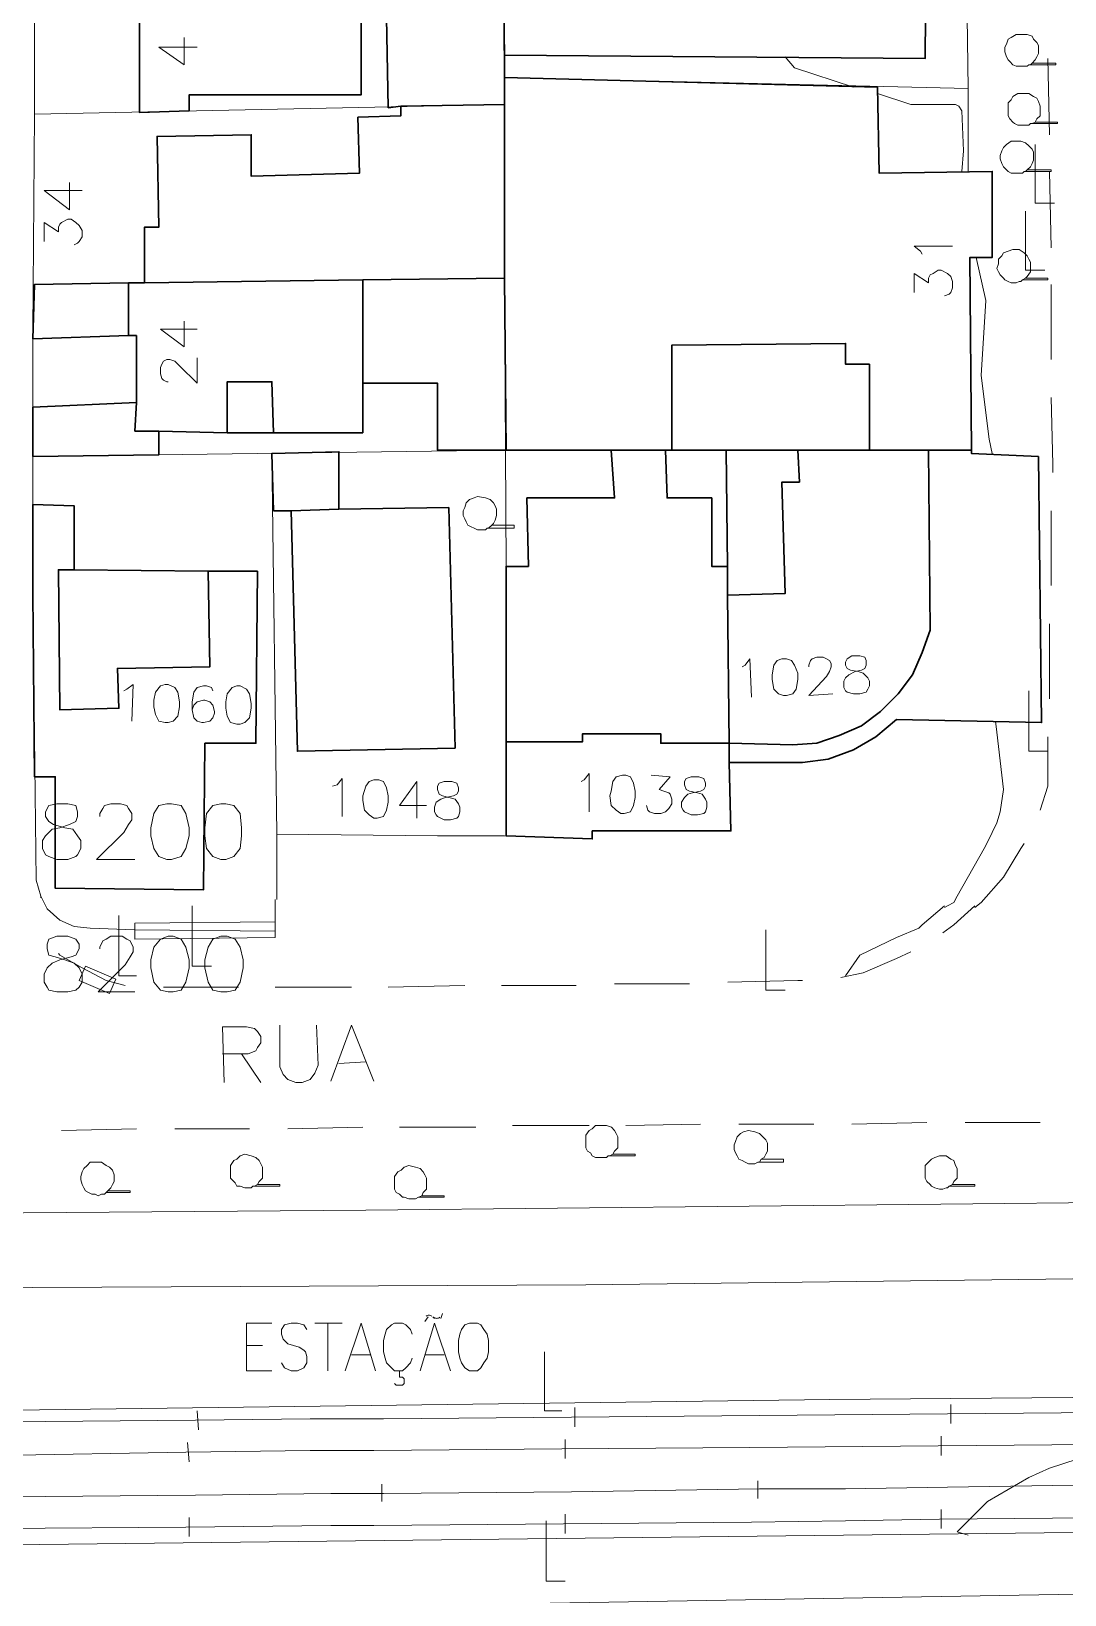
# Model space of a CAD drawing. Extents: x -2391 to 32076, y -11492 to 5852.
# Drawn here: x 4417 to 4471.9, y -1393.8 to -1310.7 of the extents above; entities that cross this region are included whole.
import ezdxf

# ---------------------------------------------------------------- set-up
doc = ezdxf.new("R2010")
doc.units = 0
doc.header["$LTSCALE"] = 7
for name, color, linetype in [('ALVE-CT', 3, 'CONTINUOUS'), ('PDF2_A119 - TELHEIRO', 7, 'CONTINUOUS'), ('PDF2_A124 - MURO', 7, 'CONTINUOUS'), ('PDF2_A142 - PLATAFORMA_BALANCA', 7, 'CONTINUOUS'), ('PDF2_C301 - MEIO_FIO_2D', 7, 'CONTINUOUS'), ('PDF2_C307 - TXT_NOME_LOGRADOURO', 7, 'CONTINUOUS'), ('PDF2_C317 - BOCA_LOBO', 7, 'CONTINUOUS'), ('PDF2_D402 - FERROVIA_2D', 7, 'CONTINUOUS'), ('PDF2_D404 - ESTACAO_FERROVIARIA', 7, 'CONTINUOUS'), ('PDF2_F602 - ARVORE_ISOLADA', 7, 'CONTINUOUS'), ('PDF2_I903 - POSTE', 7, 'CONTINUOUS'), ('PDF2_M1305 - TXT_MALHA_UTM', 7, 'CONTINUOUS'), ('PDF2_N1402 - CURVA_INTERMEDIARIA', 7, 'CONTINUOUS'), ('PDF_A101 - EDIFICACAO', 7, 'CONTINUOUS'), ('PDF_A103 - PROJECAO_1', 7, 'CONTINUOUS'), ('PDF_A123 - N DE PORTA', 7, 'CONTINUOUS'), ('PDF_A124 - MURO', 7, 'CONTINUOUS'), ('PDF_C301 - MEIO_FIO_2D', 7, 'CONTINUOUS'), ('PDF_F602 - ARVORE_ISOLADA', 7, 'CONTINUOUS'), ('PDF_I903 - POSTE', 7, 'CONTINUOUS'), ('PDF_M1305 - TXT_MALHA_UTM', 7, 'CONTINUOUS'), ('PDF_N1402 - CURVA_INTERMEDIARIA', 7, 'CONTINUOUS')]:
    doc.layers.add(name, color=color, linetype=linetype)

msp = doc.modelspace()

# ---------------------------------------------------------------- linework, layer by layer
at = {"layer": 'ALVE-CT'}
msp.add_circle((4550.796, -1271.53), 500, dxfattribs=at)
at = {"layer": 'PDF2_A119 - TELHEIRO', "lineweight": 9}
msp.add_lwpolyline([(4429.981, -1358.903), (4422.531, -1358.988), (4422.531, -1358.141), (4429.981, -1358.057)], close=True, dxfattribs=at)
at = {"layer": 'PDF2_A124 - MURO', "lineweight": 9}
for points in [[(4417.536, -1356.702), (4417.874, -1357.379), (4418.552, -1357.972), (4419.313, -1358.311), (4420.16, -1358.395), (4422.531, -1358.48), (4429.981, -1358.565), (4429.981, -1356.871)], [(4598.211, -1371.942), (4583.563, -1372.026), (4544.787, -1372.534), (4511.006, -1372.534), (4506.349, -1372.704), (4481.627, -1372.958), (4475.531, -1372.958), (4434.807, -1373.381), (4382.484, -1373.804), (4371.224, -1373.974)]]:
    msp.add_lwpolyline(points, dxfattribs=at)
at = {"layer": 'PDF2_A142 - PLATAFORMA_BALANCA', "lineweight": 9}
for points in [[(4548.258, -1376.344), (4547.327, -1376.344), (4521.25, -1376.429), (4446.491, -1377.36), (4409.746, -1377.529), (4409.831, -1383.71), (4413.387, -1384.049), (4459.445, -1383.456), (4540.977, -1382.779), (4582.04, -1382.186), (4629.367, -1381.847), (4634.532, -1381.763), (4634.701, -1375.498), (4633.177, -1375.413), (4628.69, -1375.498), (4608.116, -1375.751)], [(4593.554, -1392.854), (4585.426, -1393.192), (4523.451, -1394.124), (4473.668, -1393.785), (4418.636, -1394.716), (4409.831, -1394.801), (4409.831, -1391.245), (4519.641, -1389.975), (4561.043, -1389.806), (4591.607, -1389.467), (4628.944, -1388.959), (4629.537, -1388.959), (4634.701, -1389.044), (4634.616, -1395.055), (4629.621, -1395.14), (4622.679, -1395.309), (4622.509, -1393.362)]]:
    msp.add_lwpolyline(points, dxfattribs=at)
at = {"layer": 'PDF2_C301 - MEIO_FIO_2D', "lineweight": 9}
for points in [[(4467.149, -1357.21), (4466.049, -1358.226), (4465.456, -1358.649)], [(4422.023, -1361.443), (4421.007, -1361.189), (4419.737, -1360.512), (4418.552, -1359.834), (4418.467, -1359.75)], [(4463.763, -1359.665), (4463.001, -1360.004), (4461.223, -1360.766), (4460.037, -1361.02)], [(4428.034, -1361.528), (4424.055, -1361.528)], [(4434.045, -1361.528), (4429.981, -1361.528)], [(4440.056, -1361.443), (4435.992, -1361.528)], [(4445.983, -1361.443), (4443.866, -1361.443), (4442.004, -1361.443)], [(4451.994, -1361.358), (4448.015, -1361.358)], [(4458.005, -1361.189), (4457.751, -1361.189), (4454.026, -1361.274)], [(4418.636, -1369.148), (4422.615, -1369.063)], [(4424.647, -1369.063), (4428.627, -1369.063)], [(4430.659, -1369.063), (4434.638, -1368.978)], [(4436.585, -1368.978), (4440.649, -1368.978)], [(4442.596, -1368.894), (4446.66, -1368.894)], [(4448.608, -1368.894), (4452.587, -1368.809)], [(4454.619, -1368.809), (4458.598, -1368.809)], [(4460.63, -1368.809), (4464.609, -1368.724)], [(4466.641, -1368.724), (4470.62, -1368.724)]]:
    msp.add_lwpolyline(points, dxfattribs=at)
at = {"layer": 'PDF2_C307 - TXT_NOME_LOGRADOURO', "lineweight": 9}
for points in [[(4430.235, -1363.56), (4430.235, -1365.761), (4430.405, -1366.184), (4430.659, -1366.438), (4431.082, -1366.608), (4431.421, -1366.608), (4431.844, -1366.438), (4432.098, -1366.1), (4432.267, -1365.676), (4432.183, -1363.56)], [(4432.945, -1366.523), (4434.045, -1363.56), (4435.23, -1366.523)], [(4427.272, -1366.608), (4427.187, -1363.644), (4428.457, -1363.644), (4428.881, -1363.729), (4429.05, -1363.898), (4429.219, -1364.152), (4429.219, -1364.491), (4429.05, -1364.745), (4428.965, -1364.914), (4428.542, -1365.084), (4427.187, -1365.084)], [(4428.203, -1365.084), (4429.219, -1366.608)], [(4433.368, -1365.592), (4434.807, -1365.507)]]:
    msp.add_lwpolyline(points, dxfattribs=at)
at = {"layer": 'PDF2_C317 - BOCA_LOBO', "lineweight": 9}
msp.add_lwpolyline([(4419.567, -1361.189), (4421.176, -1361.866), (4421.515, -1361.104), (4419.906, -1360.427)], close=True, dxfattribs=at)
at = {"layer": 'PDF2_D402 - FERROVIA_2D', "lineweight": 9}
for points in [[(4525.737, -1383.625), (4515.747, -1383.71), (4505.756, -1383.879), (4495.766, -1383.964), (4493.311, -1383.964), (4485.775, -1384.049), (4475.785, -1384.133), (4465.71, -1384.218), (4455.719, -1384.303), (4445.729, -1384.387), (4435.738, -1384.472), (4431.844, -1384.472), (4425.748, -1384.557), (4415.758, -1384.641), (4405.767, -1384.811), (4395.777, -1384.895), (4385.786, -1385.065), (4371.054, -1385.234)], [(4425.833, -1384.049), (4425.917, -1385.065)], [(4445.898, -1383.879), (4445.898, -1384.895)], [(4465.879, -1383.71), (4465.879, -1384.726)], [(4371.054, -1386.927), (4385.278, -1386.758), (4395.269, -1386.589), (4405.259, -1386.504), (4415.25, -1386.419), (4425.24, -1386.25), (4431.844, -1386.165), (4435.23, -1386.165), (4445.221, -1386.081), (4455.211, -1385.996), (4465.202, -1385.911), (4475.277, -1385.827), (4485.267, -1385.742), (4493.395, -1385.742), (4495.258, -1385.657), (4505.248, -1385.573), (4515.239, -1385.403), (4525.229, -1385.319), (4526.161, -1385.319)], [(4425.325, -1385.742), (4425.409, -1386.758)], [(4445.39, -1385.573), (4445.39, -1386.589)], [(4465.371, -1385.403), (4465.371, -1386.419)], [(4525.737, -1387.435), (4521.165, -1387.52), (4515.747, -1387.52), (4505.756, -1387.605), (4495.766, -1387.689), (4492.633, -1387.774), (4485.775, -1387.859), (4475.785, -1387.943), (4465.71, -1388.113), (4460.291, -1388.197), (4455.719, -1388.197), (4445.729, -1388.367), (4435.738, -1388.451), (4432.945, -1388.451), (4425.748, -1388.536), (4415.758, -1388.621), (4405.767, -1388.79), (4395.777, -1388.875), (4385.786, -1388.959), (4371.054, -1389.129)], [(4435.654, -1388.875), (4435.654, -1387.943)], [(4455.635, -1388.705), (4455.635, -1387.774)], [(4371.054, -1390.822), (4385.278, -1390.653), (4395.269, -1390.568), (4405.259, -1390.483), (4415.25, -1390.314), (4425.24, -1390.229), (4432.945, -1390.145), (4435.23, -1390.145), (4445.306, -1390.06), (4455.296, -1389.975), (4460.291, -1389.891), (4465.287, -1389.806), (4475.277, -1389.721), (4485.267, -1389.552), (4492.633, -1389.467), (4495.258, -1389.383), (4505.248, -1389.298), (4515.239, -1389.213), (4521.165, -1389.213), (4525.229, -1389.213), (4535.22, -1389.129)], [(4465.371, -1389.298), (4465.371, -1390.314)], [(4425.409, -1389.721), (4425.409, -1390.737)], [(4445.39, -1389.552), (4445.39, -1390.568)]]:
    msp.add_lwpolyline(points, dxfattribs=at)
at = {"layer": 'PDF2_D404 - ESTACAO_FERROVIARIA', "lineweight": 9}
for points in [[(4429.812, -1381.932), (4428.457, -1381.932), (4428.457, -1379.392), (4429.812, -1379.392)], [(4431.675, -1379.731), (4431.505, -1379.477), (4431.167, -1379.392), (4430.828, -1379.392), (4430.489, -1379.477), (4430.32, -1379.731), (4430.32, -1379.985), (4430.405, -1380.239), (4430.489, -1380.323), (4430.659, -1380.493), (4431.251, -1380.662), (4431.505, -1380.831), (4431.59, -1380.916), (4431.675, -1381.17), (4431.675, -1381.509), (4431.505, -1381.763), (4431.167, -1381.932), (4430.828, -1381.932), (4430.489, -1381.763), (4430.32, -1381.509)], [(4432.098, -1379.392), (4433.537, -1379.392)], [(4432.775, -1379.392), (4432.775, -1381.932)], [(4433.707, -1381.932), (4434.553, -1379.392), (4435.315, -1381.932)], [(4437.262, -1379.985), (4437.178, -1379.731), (4436.924, -1379.477), (4436.754, -1379.392), (4436.331, -1379.392), (4436.162, -1379.477), (4435.908, -1379.731), (4435.823, -1379.985), (4435.738, -1380.323), (4435.738, -1380.916), (4435.823, -1381.255), (4435.908, -1381.509), (4436.162, -1381.763), (4436.331, -1381.932), (4436.754, -1381.932), (4436.924, -1381.763), (4437.178, -1381.509), (4437.262, -1381.255)], [(4437.686, -1381.932), (4438.448, -1379.392), (4439.294, -1381.932)], [(4437.94, -1379.307), (4438.109, -1379.053)], [(4438.363, -1379.053), (4438.448, -1379.138)], [(4438.786, -1379.138), (4438.871, -1378.884)], [(4428.457, -1380.577), (4429.304, -1380.577)], [(4434.045, -1381.085), (4435.061, -1381.085)], [(4437.94, -1381.085), (4438.956, -1381.085)], [(4436.331, -1382.609), (4436.416, -1382.694), (4436.754, -1382.694), (4436.839, -1382.609), (4436.839, -1382.355), (4436.754, -1382.271), (4436.585, -1382.271), (4436.585, -1381.932)]]:
    msp.add_lwpolyline(points, dxfattribs=at)
msp.add_lwpolyline([(4440.31, -1379.392), (4440.056, -1379.477), (4439.887, -1379.731), (4439.802, -1379.985), (4439.718, -1380.323), (4439.718, -1380.916), (4439.802, -1381.255), (4439.887, -1381.509), (4440.056, -1381.763), (4440.31, -1381.932), (4440.734, -1381.932), (4440.903, -1381.763), (4441.072, -1381.509), (4441.242, -1381.255), (4441.326, -1380.916), (4441.326, -1380.323), (4441.242, -1379.985), (4441.072, -1379.731), (4440.903, -1379.477), (4440.734, -1379.392)], close=True, dxfattribs=at)
for centre, start, end in [((4438.151, -1379.18), 44.9852, 135.0148), ((4438.575, -1378.927), 224.9852, 315.0148)]:
    msp.add_arc(centre, 0.212, start, end, dxfattribs=at)
at = {"layer": 'PDF2_F602 - ARVORE_ISOLADA', "lineweight": 9}
for points in [[(4447.93, -1370.418), (4447.761, -1370.502), (4447.676, -1370.502), (4447.592, -1370.587), (4447.422, -1370.587), (4447.253, -1370.587), (4446.999, -1370.587), (4446.83, -1370.502), (4446.745, -1370.333), (4446.576, -1370.248), (4446.491, -1370.079), (4446.491, -1369.825), (4446.491, -1369.571), (4446.491, -1369.402), (4446.66, -1369.148), (4446.83, -1369.063), (4446.999, -1368.894), (4447.253, -1368.894), (4447.592, -1368.894), (4447.846, -1368.978), (4448.015, -1369.148), (4448.1, -1369.317), (4448.184, -1369.486), (4448.184, -1369.74), (4448.184, -1369.91), (4448.184, -1370.079), (4448.015, -1370.248), (4447.93, -1370.418), (4447.761, -1370.502), (4449.116, -1370.502), (4449.116, -1370.418)], [(4455.804, -1370.672), (4455.719, -1370.841), (4455.635, -1370.841), (4455.465, -1370.926), (4455.296, -1370.926), (4455.127, -1370.926), (4454.957, -1370.841), (4454.788, -1370.756), (4454.619, -1370.672), (4454.534, -1370.502), (4454.449, -1370.333), (4454.365, -1370.164), (4454.365, -1369.91), (4454.449, -1369.74), (4454.534, -1369.486), (4454.703, -1369.317), (4454.873, -1369.232), (4455.127, -1369.148), (4455.465, -1369.232), (4455.719, -1369.317), (4455.889, -1369.486), (4456.058, -1369.656), (4456.143, -1369.825), (4456.143, -1369.994), (4456.143, -1370.248), (4456.058, -1370.418), (4455.973, -1370.587), (4455.804, -1370.672), (4455.719, -1370.841), (4456.989, -1370.841), (4456.989, -1370.672)], [(4421.091, -1372.365), (4421.007, -1372.45), (4420.922, -1372.534), (4420.753, -1372.534), (4420.583, -1372.619), (4420.414, -1372.534), (4420.245, -1372.534), (4420.075, -1372.45), (4419.906, -1372.365), (4419.821, -1372.196), (4419.737, -1372.026), (4419.652, -1371.772), (4419.652, -1371.603), (4419.737, -1371.349), (4419.821, -1371.18), (4419.991, -1371.01), (4420.16, -1370.841), (4420.414, -1370.841), (4420.753, -1370.841), (4421.007, -1371.01), (4421.176, -1371.095), (4421.345, -1371.264), (4421.43, -1371.518), (4421.43, -1371.688), (4421.43, -1371.857), (4421.345, -1372.026), (4421.261, -1372.196), (4421.091, -1372.365), (4421.007, -1372.45), (4422.277, -1372.45), (4422.277, -1372.365)], [(4429.05, -1372.026), (4428.881, -1372.111), (4428.796, -1372.111), (4428.711, -1372.196), (4428.542, -1372.196), (4428.373, -1372.196), (4428.119, -1372.111), (4427.949, -1372.111), (4427.865, -1371.942), (4427.695, -1371.772), (4427.611, -1371.688), (4427.611, -1371.434), (4427.611, -1371.18), (4427.611, -1371.01), (4427.78, -1370.756), (4427.949, -1370.672), (4428.119, -1370.502), (4428.373, -1370.418), (4428.711, -1370.502), (4428.965, -1370.587), (4429.135, -1370.756), (4429.219, -1370.926), (4429.304, -1371.095), (4429.304, -1371.264), (4429.304, -1371.518), (4429.304, -1371.688), (4429.135, -1371.857), (4429.05, -1372.026), (4428.881, -1372.111), (4430.235, -1372.111), (4430.235, -1372.026)], [(4437.77, -1372.619), (4437.601, -1372.704), (4437.432, -1372.788), (4437.262, -1372.788), (4437.093, -1372.788), (4436.839, -1372.704), (4436.754, -1372.704), (4436.585, -1372.534), (4436.416, -1372.45), (4436.331, -1372.28), (4436.331, -1372.026), (4436.331, -1371.772), (4436.331, -1371.603), (4436.5, -1371.349), (4436.67, -1371.264), (4436.839, -1371.095), (4437.093, -1371.01), (4437.432, -1371.095), (4437.686, -1371.18), (4437.855, -1371.349), (4437.94, -1371.518), (4438.024, -1371.688), (4438.024, -1371.857), (4438.024, -1372.111), (4438.024, -1372.28), (4437.855, -1372.45), (4437.77, -1372.619), (4437.601, -1372.704), (4438.956, -1372.704), (4438.956, -1372.619)], [(4465.964, -1372.026), (4465.795, -1372.111), (4465.71, -1372.196), (4465.625, -1372.196), (4465.456, -1372.28), (4465.287, -1372.28), (4465.033, -1372.196), (4464.863, -1372.111), (4464.779, -1372.026), (4464.609, -1371.857), (4464.525, -1371.688), (4464.525, -1371.434), (4464.525, -1371.264), (4464.525, -1371.01), (4464.694, -1370.841), (4464.863, -1370.672), (4465.033, -1370.587), (4465.287, -1370.502), (4465.625, -1370.502), (4465.879, -1370.672), (4466.049, -1370.756), (4466.133, -1371.01), (4466.218, -1371.18), (4466.218, -1371.349), (4466.218, -1371.518), (4466.218, -1371.688), (4466.049, -1371.857), (4465.964, -1372.026), (4465.795, -1372.111), (4467.149, -1372.111), (4467.149, -1372.026)]]:
    msp.add_lwpolyline(points, close=True, dxfattribs=at)
at = {"layer": 'PDF2_I903 - POSTE', "lineweight": 9}
for points in [[(4422.615, -1360.935), (4421.684, -1360.935), (4421.684, -1357.718)], [(4426.595, -1360.427), (4425.579, -1360.427), (4425.579, -1357.21)], [(4457.074, -1361.697), (4456.058, -1361.697), (4456.058, -1358.48)], [(4445.221, -1384.049), (4444.29, -1384.049), (4444.29, -1380.916)], [(4445.39, -1393.108), (4444.374, -1393.108), (4444.374, -1389.891)]]:
    msp.add_lwpolyline(points, dxfattribs=at)
at = {"layer": 'PDF2_M1305 - TXT_MALHA_UTM', "lineweight": 9}
for points in [[(4418.382, -1351.791), (4417.959, -1351.876), (4417.79, -1352.215), (4417.79, -1352.469), (4417.959, -1352.723), (4418.213, -1352.892), (4418.805, -1353.061), (4419.229, -1353.146), (4419.483, -1353.485), (4419.652, -1353.739), (4419.652, -1354.162), (4419.483, -1354.501), (4419.398, -1354.585), (4418.975, -1354.755), (4418.382, -1354.755), (4417.959, -1354.585), (4417.79, -1354.501), (4417.62, -1354.162), (4417.62, -1353.739), (4417.79, -1353.485), (4418.128, -1353.146), (4418.552, -1353.061), (4419.059, -1352.892), (4419.398, -1352.723), (4419.483, -1352.469), (4419.483, -1352.215), (4419.398, -1351.876), (4418.975, -1351.791)], [(4424.224, -1351.791), (4423.801, -1351.876), (4423.547, -1352.299), (4423.377, -1353.061), (4423.377, -1353.485), (4423.547, -1354.162), (4423.801, -1354.585), (4424.224, -1354.755), (4424.478, -1354.755), (4424.986, -1354.585), (4425.24, -1354.162), (4425.409, -1353.485), (4425.409, -1353.061), (4425.24, -1352.299), (4424.986, -1351.876), (4424.478, -1351.791)], [(4427.103, -1351.791), (4426.679, -1351.876), (4426.341, -1352.299), (4426.256, -1353.061), (4426.256, -1353.485), (4426.341, -1354.162), (4426.679, -1354.585), (4427.103, -1354.755), (4427.357, -1354.755), (4427.78, -1354.585), (4428.119, -1354.162), (4428.203, -1353.485), (4428.203, -1353.061), (4428.119, -1352.299), (4427.78, -1351.876), (4427.357, -1351.791)]]:
    msp.add_lwpolyline(points, close=True, dxfattribs=at)
msp.add_lwpolyline([(4420.668, -1352.469), (4420.668, -1352.299), (4420.837, -1352.045), (4420.922, -1351.876), (4421.261, -1351.791), (4421.769, -1351.791), (4422.107, -1351.876), (4422.192, -1352.045), (4422.361, -1352.299), (4422.361, -1352.638), (4422.192, -1352.892), (4421.938, -1353.315), (4420.499, -1354.755), (4422.531, -1354.755)], dxfattribs=at)
at = {"layer": 'PDF2_N1402 - CURVA_INTERMEDIARIA', "lineweight": 9}
for points in [[(4465.541, -1357.21), (4464.355, -1358.226), (4464.186, -1358.395), (4463.001, -1358.903), (4461.053, -1359.834), (4460.291, -1360.935)], [(4466.811, -1390.653), (4466.218, -1390.483), (4467.827, -1388.875), (4470.028, -1387.605), (4471.128, -1387.097), (4474.769, -1385.911), (4476.632, -1385.403), (4480.188, -1383.625), (4476.378, -1383.371)]]:
    msp.add_lwpolyline(points, dxfattribs=at)
at = {"layer": 'PDF_A101 - EDIFICACAO', "lineweight": 30}
for points in [[(4448.014, -1300.4), (4464.608, -1300.485), (4464.523, -1312.169), (4442.172, -1311.999), (4442.087, -1306.158), (4442.003, -1300.316)], [(4426.509, -1306.158), (4426.509, -1307.258), (4434.552, -1307.258), (4434.552, -1314.116), (4425.409, -1314.116), (4425.409, -1314.963), (4422.784, -1315.047), (4422.784, -1306.158)], [(4436.669, -1314.709), (4435.992, -1314.793), (4435.822, -1306.158), (4442.087, -1306.158), (4442.172, -1311.999), (4442.172, -1313.185), (4442.172, -1313.269), (4442.172, -1314.624)], [(4461.983, -1313.693), (4462.068, -1318.265), (4468.079, -1318.18), (4468.079, -1322.752), (4466.894, -1322.752), (4466.978, -1332.996), (4464.693, -1332.996), (4461.56, -1332.996), (4457.75, -1332.996), (4453.94, -1332.996), (4451.062, -1332.996), (4450.723, -1332.996), (4447.844, -1332.996), (4442.257, -1332.996), (4442.172, -1323.852), (4442.172, -1314.624), (4442.172, -1313.269), (4442.172, -1313.185)], [(4442.172, -1323.852), (4442.172, -1314.624), (4436.669, -1314.709), (4436.669, -1315.217), (4434.383, -1315.301), (4434.468, -1318.265), (4428.71, -1318.434), (4428.71, -1316.233), (4423.715, -1316.317), (4423.8, -1321.143), (4423.038, -1321.143), (4423.038, -1324.106), (4434.637, -1323.937), (4442.172, -1323.852), (4442.257, -1332.996), (4438.616, -1332.996), (4438.616, -1329.44), (4434.637, -1329.44), (4434.637, -1332.065), (4429.896, -1332.065), (4427.441, -1332.065), (4423.8, -1331.98), (4423.8, -1333.25), (4417.112, -1333.335), (4417.112, -1330.71), (4422.615, -1330.456), (4422.615, -1326.9), (4422.191, -1326.9), (4417.112, -1327.07), (4417.196, -1324.191), (4422.191, -1324.106), (4423.038, -1324.106), (4434.637, -1323.937)], [(4433.367, -1336.129), (4430.827, -1336.213), (4429.896, -1336.213), (4429.811, -1333.165), (4433.367, -1333.081)], [(4453.94, -1332.996), (4454.025, -1339.176), (4454.025, -1340.7), (4454.11, -1348.574), (4454.11, -1349.59), (4454.194, -1353.231), (4446.829, -1353.231), (4446.829, -1353.654), (4442.257, -1353.485), (4442.257, -1348.489), (4442.257, -1339.176), (4443.442, -1339.176), (4443.357, -1335.536), (4448.014, -1335.536), (4447.844, -1332.996), (4450.723, -1332.996), (4451.062, -1332.996)], [(4470.534, -1333.335), (4470.704, -1347.474), (4462.999, -1347.304), (4461.899, -1348.236), (4460.713, -1348.913), (4459.359, -1349.421), (4458.004, -1349.59), (4454.11, -1349.59), (4454.11, -1348.574), (4454.025, -1340.7), (4454.025, -1339.176), (4453.94, -1332.996), (4457.75, -1332.996), (4461.56, -1332.996), (4464.693, -1332.996), (4466.978, -1332.996), (4466.978, -1333.165)], [(4429.049, -1339.43), (4428.964, -1348.574), (4426.255, -1348.574), (4426.171, -1356.363), (4418.297, -1356.279), (4418.297, -1350.352), (4417.196, -1350.352), (4417.112, -1340.616), (4417.112, -1335.875), (4419.313, -1335.959), (4419.313, -1339.346), (4426.425, -1339.43)], [(4430.827, -1336.213), (4433.367, -1336.129), (4439.209, -1336.044), (4439.547, -1348.828), (4431.166, -1348.997)]]:
    msp.add_lwpolyline(points, close=True, dxfattribs=at)
at = {"layer": 'PDF_A103 - PROJECAO_1', "lineweight": 30}
for points in [[(4434.637, -1329.44), (4434.637, -1332.065), (4429.896, -1332.065), (4429.811, -1329.355), (4427.441, -1329.355), (4427.441, -1332.065), (4423.8, -1331.98), (4422.53, -1331.98), (4422.615, -1330.456), (4422.615, -1326.9), (4422.191, -1326.9), (4422.191, -1324.106), (4423.038, -1324.106), (4434.637, -1323.937)], [(4461.56, -1332.996), (4457.75, -1332.996), (4453.94, -1332.996), (4451.062, -1332.996), (4451.062, -1327.408), (4460.29, -1327.324), (4460.29, -1328.424), (4461.56, -1328.424)], [(4454.025, -1339.176), (4454.025, -1340.7), (4454.11, -1348.574), (4450.469, -1348.574), (4450.469, -1348.066), (4446.321, -1348.066), (4446.321, -1348.489), (4442.257, -1348.489), (4442.257, -1339.176), (4443.442, -1339.176), (4443.357, -1335.536), (4448.014, -1335.536), (4447.844, -1332.996), (4450.723, -1332.996), (4450.808, -1335.536), (4453.178, -1335.536), (4453.178, -1339.176)], [(4454.11, -1348.574), (4454.025, -1340.7), (4457.073, -1340.616), (4456.904, -1334.689), (4457.835, -1334.689), (4457.75, -1332.996), (4461.56, -1332.996), (4464.693, -1332.996), (4464.777, -1342.563), (4464.354, -1343.748), (4463.846, -1344.934), (4463.084, -1345.95), (4462.153, -1346.881), (4461.137, -1347.643), (4459.951, -1348.151), (4458.766, -1348.574), (4457.496, -1348.659)], [(4426.425, -1339.43), (4426.509, -1344.51), (4421.599, -1344.595), (4421.683, -1346.712), (4418.551, -1346.796), (4418.466, -1339.346), (4419.313, -1339.346)]]:
    msp.add_lwpolyline(points, close=True, dxfattribs=at)
at = {"layer": 'PDF_A123 - N DE PORTA', "lineweight": 9}
for points in [[(4425.832, -1311.576), (4423.8, -1311.576), (4425.155, -1312.507), (4425.155, -1311.068)], [(4419.736, -1319.196), (4417.704, -1319.196), (4419.059, -1320.212), (4419.059, -1318.773)], [(4417.704, -1321.905), (4417.704, -1320.889), (4418.466, -1321.397), (4418.466, -1321.143), (4418.551, -1320.974), (4418.635, -1320.889), (4418.974, -1320.72), (4419.143, -1320.72), (4419.397, -1320.889), (4419.567, -1321.058), (4419.736, -1321.312), (4419.736, -1321.651), (4419.567, -1321.905), (4419.482, -1321.99), (4419.313, -1322.074)], [(4464.354, -1322.582), (4464.269, -1322.413), (4463.931, -1322.159), (4465.963, -1322.159)], [(4463.931, -1324.614), (4463.931, -1323.598), (4464.693, -1324.106), (4464.693, -1323.852), (4464.777, -1323.683), (4464.947, -1323.598), (4465.201, -1323.429), (4465.37, -1323.429), (4465.709, -1323.598), (4465.878, -1323.768), (4465.963, -1324.022), (4465.963, -1324.36), (4465.878, -1324.614), (4465.793, -1324.699), (4465.539, -1324.784)], [(4425.832, -1326.562), (4423.885, -1326.562), (4425.155, -1327.493), (4425.155, -1326.138)], [(4424.308, -1329.355), (4424.223, -1329.355), (4424.054, -1329.271), (4423.969, -1329.186), (4423.885, -1328.932), (4423.885, -1328.594), (4423.969, -1328.424), (4424.054, -1328.255), (4424.223, -1328.17), (4424.393, -1328.17), (4424.647, -1328.255), (4424.901, -1328.509), (4425.832, -1329.44), (4425.832, -1328.086)], [(4454.787, -1344.51), (4454.956, -1344.426), (4455.21, -1344.087), (4455.295, -1346.119)], [(4458.343, -1344.51), (4458.343, -1344.426), (4458.427, -1344.172), (4458.512, -1344.087), (4458.766, -1344.002), (4459.105, -1344.002), (4459.274, -1344.087), (4459.443, -1344.172), (4459.528, -1344.341), (4459.528, -1344.51), (4459.443, -1344.764), (4459.274, -1345.018), (4458.343, -1346.034), (4459.613, -1345.95)], [(4421.937, -1345.78), (4422.107, -1345.696), (4422.445, -1345.442), (4422.361, -1347.389)], [(4426.679, -1345.78), (4426.594, -1345.611), (4426.34, -1345.526), (4426.171, -1345.526), (4425.832, -1345.611), (4425.663, -1345.865), (4425.578, -1346.373), (4425.578, -1346.796), (4425.663, -1347.22), (4425.832, -1347.389), (4426.086, -1347.474), (4426.171, -1347.474), (4426.509, -1347.389), (4426.679, -1347.22), (4426.763, -1346.966), (4426.763, -1346.881), (4426.679, -1346.542), (4426.509, -1346.373), (4426.255, -1346.288), (4426.171, -1346.288), (4425.832, -1346.373), (4425.663, -1346.542), (4425.578, -1346.796)], [(4446.236, -1350.606), (4446.405, -1350.521), (4446.659, -1350.183), (4446.659, -1352.215)], [(4449.961, -1350.267), (4450.977, -1350.352), (4450.384, -1351.029), (4450.638, -1351.114), (4450.892, -1351.199), (4450.977, -1351.283), (4451.062, -1351.537), (4451.062, -1351.791), (4450.892, -1352.045), (4450.723, -1352.215), (4450.469, -1352.299), (4450.13, -1352.299), (4449.876, -1352.215), (4449.792, -1352.13), (4449.707, -1351.876)], [(4433.028, -1350.86), (4433.282, -1350.775), (4433.536, -1350.437), (4433.536, -1352.469)], [(4437.516, -1352.553), (4437.516, -1350.606), (4436.584, -1351.876), (4438.023, -1351.876)]]:
    msp.add_lwpolyline(points, dxfattribs=at)
for points in [[(4456.904, -1344.087), (4456.65, -1344.172), (4456.48, -1344.426), (4456.396, -1344.934), (4456.396, -1345.188), (4456.48, -1345.696), (4456.734, -1345.95), (4456.988, -1346.034), (4457.158, -1346.034), (4457.496, -1345.95), (4457.665, -1345.696), (4457.75, -1345.188), (4457.75, -1344.849), (4457.581, -1344.426), (4457.411, -1344.172), (4457.158, -1344.087)], [(4460.629, -1343.918), (4460.375, -1344.087), (4460.29, -1344.256), (4460.29, -1344.426), (4460.375, -1344.595), (4460.544, -1344.68), (4460.967, -1344.764), (4461.221, -1344.849), (4461.475, -1345.103), (4461.56, -1345.272), (4461.56, -1345.526), (4461.475, -1345.696), (4461.391, -1345.865), (4461.052, -1345.95), (4460.713, -1345.95), (4460.375, -1345.865), (4460.29, -1345.78), (4460.205, -1345.611), (4460.205, -1345.272), (4460.29, -1345.103), (4460.459, -1344.934), (4460.798, -1344.764), (4461.137, -1344.68), (4461.306, -1344.595), (4461.391, -1344.426), (4461.391, -1344.172), (4461.306, -1344.002), (4461.052, -1343.918)], [(4424.139, -1345.442), (4423.885, -1345.526), (4423.631, -1345.865), (4423.546, -1346.288), (4423.546, -1346.627), (4423.631, -1347.05), (4423.8, -1347.389), (4424.139, -1347.474), (4424.308, -1347.474), (4424.562, -1347.389), (4424.816, -1347.135), (4424.901, -1346.627), (4424.901, -1346.373), (4424.816, -1345.865), (4424.647, -1345.611), (4424.308, -1345.442)], [(4427.949, -1345.526), (4427.695, -1345.611), (4427.441, -1345.95), (4427.356, -1346.373), (4427.356, -1346.712), (4427.441, -1347.135), (4427.61, -1347.474), (4427.949, -1347.558), (4428.118, -1347.558), (4428.372, -1347.474), (4428.626, -1347.22), (4428.71, -1346.712), (4428.71, -1346.458), (4428.626, -1345.95), (4428.456, -1345.696), (4428.118, -1345.526)], [(4448.437, -1350.267), (4448.098, -1350.352), (4447.929, -1350.606), (4447.844, -1351.114), (4447.76, -1351.368), (4447.844, -1351.876), (4448.098, -1352.13), (4448.352, -1352.299), (4448.522, -1352.299), (4448.86, -1352.215), (4449.03, -1351.876), (4449.114, -1351.453), (4449.114, -1351.114), (4449.03, -1350.691), (4448.86, -1350.352), (4448.606, -1350.267)], [(4435.23, -1350.521), (4434.976, -1350.606), (4434.806, -1350.86), (4434.637, -1351.368), (4434.637, -1351.622), (4434.722, -1352.13), (4434.976, -1352.384), (4435.23, -1352.553), (4435.399, -1352.553), (4435.738, -1352.469), (4435.907, -1352.13), (4435.992, -1351.707), (4435.992, -1351.368), (4435.907, -1350.945), (4435.738, -1350.606), (4435.484, -1350.521)], [(4438.955, -1350.606), (4438.701, -1350.691), (4438.616, -1350.86), (4438.616, -1351.029), (4438.701, -1351.283), (4438.87, -1351.368), (4439.209, -1351.453), (4439.547, -1351.537), (4439.717, -1351.791), (4439.801, -1351.961), (4439.801, -1352.215), (4439.717, -1352.469), (4439.632, -1352.553), (4439.293, -1352.638), (4438.955, -1352.638), (4438.616, -1352.469), (4438.531, -1352.384), (4438.447, -1352.215), (4438.447, -1351.961), (4438.531, -1351.707), (4438.785, -1351.537), (4439.039, -1351.453), (4439.463, -1351.368), (4439.632, -1351.283), (4439.717, -1351.114), (4439.717, -1350.945), (4439.632, -1350.691), (4439.378, -1350.606)], [(4452.078, -1350.352), (4451.824, -1350.437), (4451.739, -1350.606), (4451.739, -1350.775), (4451.824, -1351.029), (4451.993, -1351.114), (4452.416, -1351.199), (4452.67, -1351.283), (4452.84, -1351.537), (4452.924, -1351.707), (4452.924, -1351.961), (4452.84, -1352.215), (4452.755, -1352.299), (4452.416, -1352.384), (4452.078, -1352.384), (4451.739, -1352.215), (4451.654, -1352.13), (4451.57, -1351.961), (4451.57, -1351.707), (4451.739, -1351.453), (4451.908, -1351.283), (4452.162, -1351.199), (4452.586, -1351.114), (4452.755, -1351.029), (4452.84, -1350.86), (4452.84, -1350.691), (4452.755, -1350.437), (4452.501, -1350.352)]]:
    msp.add_lwpolyline(points, close=True, dxfattribs=at)
at = {"layer": 'PDF_A124 - MURO', "lineweight": 9}
for points in [[(4417.196, -1208.032), (4442.172, -1207.524), (4441.918, -1287.87), (4442.172, -1314.624), (4417.196, -1315.132), (4417.196, -1311.745), (4417.196, -1306.581), (4417.196, -1300.993), (4417.196, -1297.268), (4417.281, -1288.294), (4441.918, -1288.209)], [(4442.003, -1268.398), (4466.301, -1268.398), (4466.301, -1275.763), (4466.386, -1279.319), (4466.386, -1283.552), (4466.555, -1292.696), (4466.555, -1296.506), (4466.64, -1298.538), (4466.64, -1302.348), (4466.809, -1313.777), (4442.172, -1313.185)], [(4466.809, -1318.18), (4466.809, -1313.777)], [(4417.196, -1315.132), (4417.112, -1326.646), (4417.112, -1330.371), (4417.112, -1340.616), (4417.281, -1355.855), (4417.535, -1356.702), (4417.535, -1356.787)], [(4442.172, -1314.624), (4442.172, -1323.852), (4442.257, -1339.176), (4442.257, -1348.489), (4442.257, -1353.485)], [(4453.94, -1332.996), (4454.025, -1339.176), (4454.025, -1340.7), (4454.11, -1348.574), (4454.11, -1349.59), (4458.004, -1349.59), (4459.359, -1349.421), (4460.713, -1348.913), (4461.899, -1348.236), (4462.999, -1347.304), (4470.704, -1347.474), (4470.534, -1333.335), (4466.978, -1333.165), (4466.894, -1322.752)], [(4417.196, -1324.191), (4442.172, -1323.852)], [(4417.112, -1333.335), (4442.257, -1332.996), (4447.844, -1332.996), (4451.062, -1332.996), (4453.94, -1332.996), (4466.978, -1332.996)], [(4429.811, -1333.165), (4430.065, -1353.4)], [(4430.065, -1356.871), (4430.065, -1353.4), (4438.616, -1353.485), (4442.172, -1353.485), (4446.829, -1353.654), (4446.829, -1353.231), (4454.194, -1353.231), (4454.11, -1349.59)]]:
    msp.add_lwpolyline(points, dxfattribs=at)
at = {"layer": 'PDF_C301 - MEIO_FIO_2D', "lineweight": 9}
for points in [[(4471.042, -1312.169), (4471.127, -1316.233)], [(4471.127, -1318.18), (4471.212, -1322.244)], [(4471.212, -1324.191), (4471.212, -1328.17)], [(4471.212, -1330.202), (4471.296, -1333.758), (4471.296, -1334.181)], [(4471.212, -1336.213), (4471.212, -1340.192)], [(4471.127, -1342.224), (4471.127, -1346.204)], [(4471.042, -1348.236), (4471.042, -1350.86), (4470.619, -1352.13)], [(4469.772, -1353.908), (4469.603, -1354.162), (4468.672, -1355.686), (4467.486, -1357.041), (4467.148, -1357.295)]]:
    msp.add_lwpolyline(points, dxfattribs=at)
at = {"layer": 'PDF_F602 - ARVORE_ISOLADA', "lineweight": 9}
for points in [[(4470.196, -1312.423), (4470.111, -1312.507), (4470.026, -1312.507), (4469.942, -1312.592), (4469.688, -1312.592), (4469.518, -1312.592), (4469.349, -1312.592), (4469.18, -1312.507), (4469.01, -1312.338), (4468.926, -1312.253), (4468.841, -1312.084), (4468.756, -1311.83), (4468.756, -1311.576), (4468.841, -1311.407), (4468.926, -1311.153), (4469.095, -1311.068), (4469.349, -1310.899), (4469.518, -1310.899), (4469.942, -1310.899), (4470.196, -1310.983), (4470.28, -1311.153), (4470.45, -1311.322), (4470.534, -1311.491), (4470.534, -1311.661), (4470.534, -1311.915), (4470.45, -1312.084), (4470.365, -1312.253), (4470.196, -1312.423), (4470.111, -1312.507), (4471.466, -1312.507), (4471.466, -1312.423)], [(4470.365, -1315.555), (4470.196, -1315.64), (4470.111, -1315.64), (4470.026, -1315.725), (4469.857, -1315.725), (4469.603, -1315.725), (4469.434, -1315.725), (4469.264, -1315.64), (4469.18, -1315.555), (4469.01, -1315.386), (4468.926, -1315.217), (4468.926, -1314.963), (4468.926, -1314.793), (4468.926, -1314.539), (4469.095, -1314.37), (4469.18, -1314.201), (4469.434, -1314.031), (4469.688, -1314.031), (4470.026, -1314.031), (4470.28, -1314.201), (4470.45, -1314.285), (4470.534, -1314.455), (4470.619, -1314.709), (4470.619, -1314.878), (4470.619, -1315.047), (4470.619, -1315.217), (4470.45, -1315.386), (4470.365, -1315.555), (4470.196, -1315.64), (4471.55, -1315.64), (4471.55, -1315.555)], [(4469.942, -1318.095), (4469.857, -1318.18), (4469.772, -1318.18), (4469.688, -1318.265), (4469.434, -1318.265), (4469.264, -1318.265), (4469.095, -1318.265), (4468.926, -1318.18), (4468.756, -1318.011), (4468.672, -1317.926), (4468.587, -1317.757), (4468.502, -1317.503), (4468.502, -1317.333), (4468.587, -1317.079), (4468.672, -1316.91), (4468.841, -1316.741), (4469.095, -1316.571), (4469.264, -1316.571), (4469.603, -1316.571), (4469.857, -1316.656), (4470.026, -1316.825), (4470.196, -1316.995), (4470.28, -1317.164), (4470.28, -1317.418), (4470.28, -1317.587), (4470.196, -1317.757), (4470.111, -1317.926), (4469.942, -1318.095), (4469.857, -1318.18), (4471.212, -1318.18), (4471.212, -1318.095)], [(4469.857, -1323.852), (4469.688, -1323.937), (4469.603, -1324.022), (4469.518, -1324.022), (4469.349, -1324.106), (4469.095, -1324.106), (4468.926, -1324.022), (4468.756, -1323.937), (4468.672, -1323.852), (4468.502, -1323.683), (4468.418, -1323.514), (4468.333, -1323.344), (4468.418, -1323.09), (4468.418, -1322.836), (4468.587, -1322.667), (4468.672, -1322.498), (4468.926, -1322.413), (4469.18, -1322.328), (4469.518, -1322.328), (4469.772, -1322.498), (4469.942, -1322.667), (4470.026, -1322.836), (4470.111, -1323.006), (4470.111, -1323.175), (4470.111, -1323.344), (4470.111, -1323.514), (4469.942, -1323.768), (4469.857, -1323.852), (4469.688, -1323.937), (4471.042, -1323.937), (4471.042, -1323.852)], [(4441.495, -1336.975), (4441.325, -1337.145), (4441.241, -1337.145), (4441.156, -1337.229), (4440.902, -1337.229), (4440.733, -1337.229), (4440.563, -1337.145), (4440.394, -1337.06), (4440.225, -1336.975), (4440.14, -1336.806), (4440.055, -1336.637), (4439.971, -1336.467), (4439.971, -1336.213), (4440.055, -1336.044), (4440.14, -1335.79), (4440.309, -1335.621), (4440.563, -1335.536), (4440.733, -1335.451), (4441.156, -1335.536), (4441.41, -1335.621), (4441.579, -1335.79), (4441.664, -1335.959), (4441.749, -1336.129), (4441.749, -1336.298), (4441.749, -1336.467), (4441.664, -1336.721), (4441.579, -1336.891), (4441.495, -1336.975), (4441.325, -1337.145), (4442.68, -1337.145), (4442.68, -1336.975)]]:
    msp.add_lwpolyline(points, close=True, dxfattribs=at)
at = {"layer": 'PDF_I903 - POSTE', "lineweight": 9}
for points in [[(4471.381, -1319.873), (4470.365, -1319.873), (4470.365, -1316.741)], [(4470.873, -1323.429), (4469.857, -1323.429), (4469.857, -1320.296)], [(4471.042, -1348.997), (4470.026, -1348.997), (4470.026, -1345.78)]]:
    msp.add_lwpolyline(points, dxfattribs=at)
at = {"layer": 'PDF_M1305 - TXT_MALHA_UTM', "lineweight": 9}
for points in [[(4418.382, -1358.818), (4417.958, -1358.988), (4417.874, -1359.242), (4417.874, -1359.496), (4417.958, -1359.834), (4418.297, -1359.919), (4418.805, -1360.088), (4419.313, -1360.258), (4419.567, -1360.512), (4419.736, -1360.85), (4419.736, -1361.274), (4419.567, -1361.528), (4419.397, -1361.697), (4418.974, -1361.782), (4418.382, -1361.782), (4417.958, -1361.697), (4417.874, -1361.528), (4417.704, -1361.274), (4417.704, -1360.85), (4417.874, -1360.512), (4418.128, -1360.258), (4418.551, -1360.088), (4419.143, -1359.919), (4419.397, -1359.834), (4419.567, -1359.496), (4419.567, -1359.242), (4419.397, -1358.988), (4418.974, -1358.818)], [(4424.308, -1358.818), (4423.885, -1358.988), (4423.546, -1359.411), (4423.377, -1360.088), (4423.377, -1360.512), (4423.546, -1361.274), (4423.885, -1361.697), (4424.308, -1361.782), (4424.562, -1361.782), (4424.985, -1361.697), (4425.239, -1361.274), (4425.409, -1360.512), (4425.409, -1360.088), (4425.239, -1359.411), (4424.985, -1358.988), (4424.562, -1358.818)], [(4427.102, -1358.818), (4426.679, -1358.988), (4426.425, -1359.411), (4426.255, -1360.088), (4426.255, -1360.512), (4426.425, -1361.274), (4426.679, -1361.697), (4427.102, -1361.782), (4427.441, -1361.782), (4427.864, -1361.697), (4428.118, -1361.274), (4428.287, -1360.512), (4428.287, -1360.088), (4428.118, -1359.411), (4427.864, -1358.988), (4427.441, -1358.818)]]:
    msp.add_lwpolyline(points, close=True, dxfattribs=at)
msp.add_lwpolyline([(4420.667, -1359.496), (4420.667, -1359.411), (4420.837, -1359.072), (4421.006, -1358.988), (4421.26, -1358.818), (4421.853, -1358.818), (4422.107, -1358.988), (4422.276, -1359.072), (4422.445, -1359.411), (4422.445, -1359.665), (4422.276, -1359.919), (4422.022, -1360.342), (4420.583, -1361.782), (4422.53, -1361.782)], dxfattribs=at)
at = {"layer": 'PDF_N1402 - CURVA_INTERMEDIARIA', "lineweight": 9}
for points in [[(4457.073, -1312.084), (4457.581, -1312.677), (4460.713, -1313.693)], [(4461.983, -1314.031), (4463.761, -1314.624), (4464.608, -1314.624), (4465.116, -1314.624), (4466.132, -1314.624), (4466.301, -1314.709), (4466.471, -1314.963), (4466.555, -1317.079), (4466.471, -1318.18)], [(4467.232, -1322.752), (4467.74, -1325.038), (4467.486, -1329.017), (4467.91, -1332.403), (4468.079, -1333.165)], [(4468.248, -1347.389), (4468.333, -1347.982), (4468.672, -1351.029), (4468.502, -1352.215), (4468.333, -1352.807), (4467.825, -1353.823), (4467.656, -1354.162), (4466.217, -1356.702), (4466.047, -1357.041), (4465.709, -1357.21), (4465.539, -1357.295)]]:
    msp.add_lwpolyline(points, dxfattribs=at)

doc.saveas('drawing.dxf')
